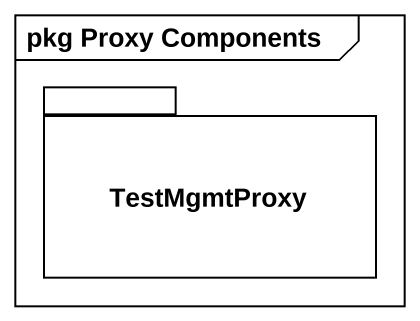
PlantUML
@startuml
mainframe pkg Proxy Components
package TestMgmtProxy {
}
@enduml
